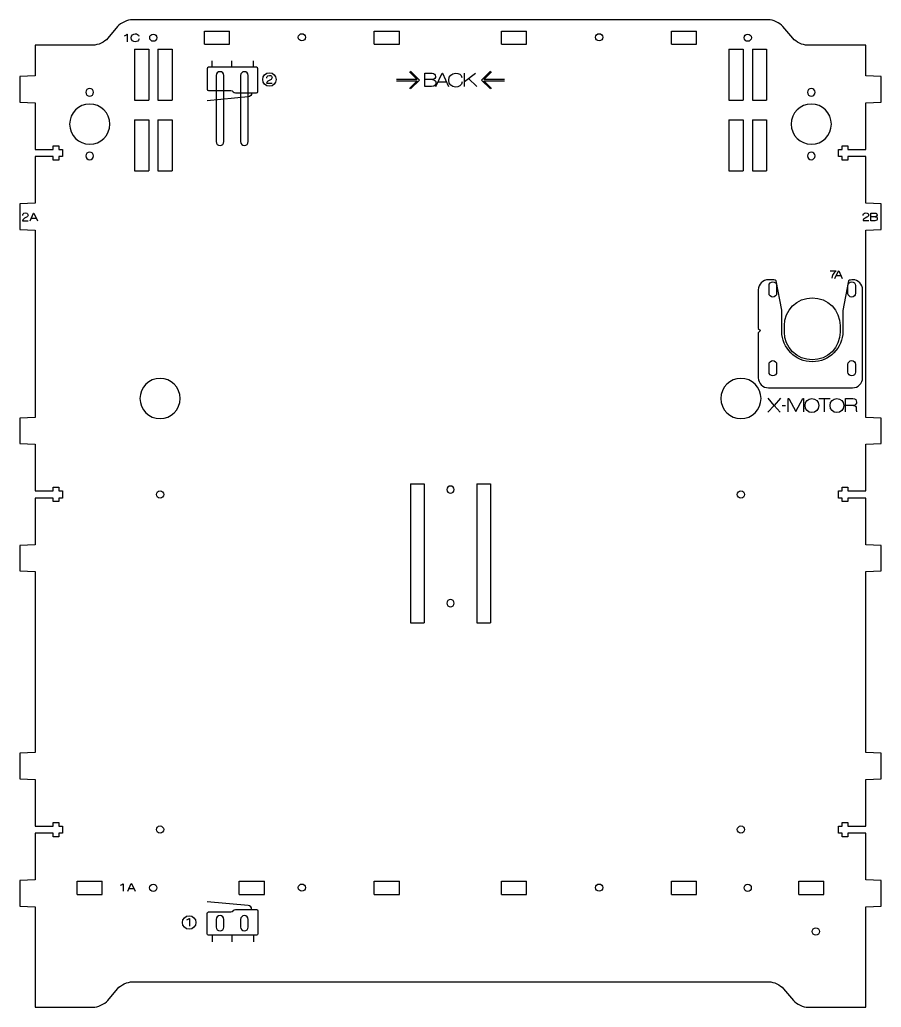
# Model space of a CAD drawing. Header units: millimetres. Extents: x -1166 to -93, y -857 to -63.
# Drawn here: x -465.6 to -127.2, y -856.7 to -468.6 of the extents above; entities that cross this region are included whole.
import ezdxf

# ---------------------------------------------------------------- set-up
doc = ezdxf.new("R2010")
doc.units = ezdxf.units.MM
doc.layers.add('CUTS', color=1, linetype='Continuous', true_color=0xff0000)
doc.layers.add('TEXT', color=5, linetype='Continuous', true_color=0x0000ff)

msp = doc.modelspace()

# ---------------------------------------------------------------- linework, layer by layer
at = {"layer": 'CUTS', "color": 1, "lineweight": 25, "true_color": 0xff0000}
for p, q in [((-393.08, -478.27), (-393.08, -473.07)), ((-393.08, -473.07), (-383.23, -473.07)), ((-383.23, -478.27), (-383.23, -473.07)), ((-326.32, -478.27), (-326.32, -473.07)), ((-326.32, -473.07), (-316.48, -473.07)), ((-316.48, -478.27), (-316.48, -473.07)), ((-276.32, -478.27), (-276.32, -473.07)), ((-276.32, -473.07), (-266.48, -473.07)), ((-266.48, -478.27), (-266.48, -473.07)), ((-209.54, -478.27), (-209.54, -473.07)), ((-209.54, -473.07), (-199.69, -473.07)), ((-199.69, -478.27), (-199.69, -473.07)), ((-420.53, -480.17), (-414.93, -480.17)), ((-420.53, -480.17), (-420.53, -500.17)), ((-414.93, -480.17), (-414.93, -500.17)), ((-411.33, -480.17), (-405.73, -480.17)), ((-411.33, -480.17), (-411.33, -500.17)), ((-405.73, -480.17), (-405.73, -500.17)), ((-393.08, -478.27), (-383.23, -478.27)), ((-326.32, -478.27), (-316.48, -478.27)), ((-276.32, -478.27), (-266.48, -478.27)), ((-209.54, -478.27), (-199.69, -478.27)), ((-186.99, -480.17), (-181.39, -480.17)), ((-186.99, -480.17), (-186.99, -500.17)), ((-181.39, -480.17), (-181.39, -500.17)), ((-177.79, -480.17), (-172.19, -480.17)), ((-177.79, -480.17), (-177.79, -500.17)), ((-172.19, -480.17), (-172.19, -500.17)), ((-420.53, -500.17), (-414.93, -500.17)), ((-411.33, -500.17), (-405.73, -500.17)), ((-186.99, -500.17), (-181.39, -500.17)), ((-177.79, -500.17), (-172.19, -500.17)), ((-420.53, -507.96), (-414.93, -507.96)), ((-420.53, -507.96), (-420.53, -527.96)), ((-414.93, -507.96), (-414.93, -527.96)), ((-411.33, -507.96), (-411.33, -527.96)), ((-411.33, -507.96), (-405.73, -507.96)), ((-405.73, -507.96), (-405.73, -527.96)), ((-186.99, -507.96), (-181.39, -507.96)), ((-186.99, -507.96), (-186.99, -527.96)), ((-181.39, -507.96), (-181.39, -527.96)), ((-177.79, -507.96), (-172.19, -507.96)), ((-177.79, -507.96), (-177.79, -527.96)), ((-172.19, -507.96), (-172.19, -527.96)), ((-420.53, -527.96), (-414.93, -527.96)), ((-411.33, -527.96), (-405.73, -527.96)), ((-186.99, -527.96), (-181.39, -527.96)), ((-177.79, -527.96), (-172.19, -527.96)), ((-312.09, -651.05), (-306.69, -651.05)), ((-312.09, -651.05), (-312.09, -705.63)), ((-306.69, -651.05), (-306.69, -705.63)), ((-286.09, -651.05), (-280.69, -651.05)), ((-286.09, -651.05), (-286.09, -705.63)), ((-280.69, -651.05), (-280.69, -705.63)), ((-312.09, -705.63), (-306.69, -705.63)), ((-286.09, -705.63), (-280.69, -705.63)), ((-443.09, -812.37), (-443.09, -807.17)), ((-443.09, -807.17), (-433.24, -807.17)), ((-433.24, -812.37), (-433.24, -807.17)), ((-379.37, -812.37), (-379.37, -807.17)), ((-379.37, -807.17), (-369.52, -807.17)), ((-369.52, -812.37), (-369.52, -807.17)), ((-326.32, -812.37), (-326.32, -807.17)), ((-326.32, -807.17), (-316.48, -807.17)), ((-316.48, -812.37), (-316.48, -807.17)), ((-276.32, -812.38), (-276.32, -807.18)), ((-276.32, -807.18), (-266.48, -807.18)), ((-266.48, -812.38), (-266.48, -807.18)), ((-209.55, -812.37), (-209.55, -807.17)), ((-209.55, -807.17), (-199.7, -807.17)), ((-199.7, -812.37), (-199.7, -807.17)), ((-159.55, -812.37), (-159.55, -807.17)), ((-159.55, -807.17), (-149.7, -807.17)), ((-149.7, -812.37), (-149.7, -807.17)), ((-443.09, -812.37), (-433.24, -812.37)), ((-379.37, -812.37), (-369.52, -812.37)), ((-326.32, -812.37), (-316.48, -812.37)), ((-276.32, -812.38), (-266.48, -812.38)), ((-209.55, -812.37), (-199.7, -812.37)), ((-159.55, -812.37), (-149.7, -812.37))]:
    msp.add_line(p, q, dxfattribs=at)
for points in [[(-171.6, -468.63), (-421.34, -468.63)], [(-427.16, -471.33), (-431.02, -475.92)], [(-161.92, -475.92), (-165.78, -471.33)], [(-436.83, -478.63), (-459.53, -478.63), (-459.53, -490.73), (-465.62, -490.98), (-465.62, -501.01), (-459.53, -501.26), (-459.53, -519.57), (-452.51, -519.57), (-452.51, -518.17), (-450.31, -518.17), (-450.31, -519.57), (-448.87, -519.57), (-448.87, -522.43), (-450.31, -522.43), (-450.31, -523.83), (-452.51, -523.83), (-452.51, -522.43), (-459.53, -522.43), (-459.53, -540.7), (-465.62, -540.95), (-465.62, -551.03), (-459.53, -551.28), (-459.53, -624.9), (-465.62, -625.15), (-465.62, -635.2), (-459.53, -635.45), (-459.53, -653.74), (-452.51, -653.74), (-452.51, -652.33), (-450.31, -652.33), (-450.31, -653.74), (-448.87, -653.74), (-448.87, -656.6), (-450.31, -656.6), (-450.31, -658), (-452.51, -658), (-452.51, -656.6), (-459.53, -656.6), (-459.53, -674.92), (-465.62, -675.17), (-465.62, -685.2), (-459.53, -685.45), (-459.53, -756.62), (-465.62, -756.87), (-465.62, -766.93), (-459.53, -767.18), (-459.53, -785.47), (-452.51, -785.47), (-452.51, -784.07), (-450.31, -784.07), (-450.31, -785.47), (-448.87, -785.47), (-448.87, -788.25), (-450.31, -788.25), (-450.31, -789.65), (-452.51, -789.65), (-452.51, -788.32), (-459.53, -788.32), (-459.53, -806.62), (-465.62, -806.87), (-465.62, -816.92), (-459.53, -817.17), (-459.53, -856.68), (-436.87, -856.68)], [(-133.25, -856.68), (-133.25, -817.17), (-127.16, -816.92), (-127.16, -806.87), (-133.25, -806.62), (-133.25, -788.32), (-140.26, -788.32), (-140.26, -789.65), (-142.46, -789.65), (-142.46, -788.25), (-143.91, -788.25), (-143.91, -785.47), (-142.46, -785.47), (-142.46, -784.07), (-140.26, -784.07), (-140.26, -785.47), (-133.25, -785.47), (-133.25, -767.18), (-127.16, -766.93), (-127.16, -756.87), (-133.25, -756.62), (-133.25, -685.45), (-127.16, -685.2), (-127.16, -675.17), (-133.25, -674.92), (-133.25, -656.6), (-140.26, -656.6), (-140.26, -658), (-142.46, -658), (-142.46, -656.6), (-143.91, -656.6), (-143.91, -653.74), (-142.46, -653.74), (-142.46, -652.33), (-140.26, -652.33), (-140.26, -653.74), (-133.25, -653.74), (-133.25, -635.45), (-127.16, -635.2), (-127.16, -625.15), (-133.25, -624.9), (-133.25, -551.28), (-127.16, -551.03), (-127.16, -540.95), (-133.25, -540.7), (-133.25, -522.43), (-140.26, -522.43), (-140.26, -523.83), (-142.46, -523.83), (-142.46, -522.43), (-143.91, -522.43), (-143.91, -519.57), (-142.46, -519.57), (-142.46, -518.17), (-140.26, -518.17), (-140.26, -519.57), (-133.25, -519.57), (-133.25, -501.26), (-127.16, -501.01), (-127.16, -490.98), (-133.25, -490.73), (-133.25, -478.63), (-156.11, -478.63)], [(-388.44, -490.53), (-388.44, -516.53)], [(-385.44, -516.53), (-385.44, -490.53), (-385.44, -490.53)], [(-378.84, -490.53), (-378.84, -516.53)], [(-375.84, -516.53), (-375.84, -490.53), (-375.84, -490.53)], [(-171.25, -576.08), (-171.25, -573.07)], [(-168.25, -573.07), (-168.25, -576.08), (-168.25, -576.08)], [(-140.25, -576.08), (-140.25, -573.07)], [(-137.25, -573.07), (-137.25, -576.08), (-137.25, -576.08)], [(-165.2, -591.33), (-165.2, -588.83)], [(-143.29, -588.83), (-143.29, -591.33), (-143.29, -591.33)], [(-171.25, -607.08), (-171.25, -604.07)], [(-168.25, -604.07), (-168.25, -607.08), (-168.25, -607.08)], [(-140.25, -607.08), (-140.25, -604.07)], [(-137.25, -604.07), (-137.25, -607.08), (-137.25, -607.08)], [(-388.44, -822.17), (-388.44, -825.17)], [(-385.44, -825.17), (-385.44, -822.17), (-385.44, -822.17)], [(-378.84, -822.17), (-378.84, -825.17)], [(-375.84, -825.17), (-375.84, -822.17), (-375.84, -822.17)], [(-431.06, -853.97), (-427.19, -849.38)], [(-421.38, -846.68), (-171.35, -846.68)], [(-165.54, -849.38), (-161.67, -853.97)], [(-155.86, -856.68), (-133.25, -856.68), (-133.25, -856.68)]]:
    msp.add_lwpolyline(points, dxfattribs=at)
for points in [[(-421.34, -468.63), (-423.29, -468.63), (-425.91, -469.84), (-427.16, -471.33)], [(-165.78, -471.33), (-167.03, -469.84), (-169.65, -468.63), (-171.6, -468.63)], [(-431.02, -475.92), (-432.27, -477.41), (-434.89, -478.63), (-436.83, -478.63)], [(-414.58, -475.67), (-414.58, -474.89), (-413.94, -474.25), (-413.16, -474.25)], [(-413.16, -477.1), (-413.94, -477.1), (-414.58, -476.46), (-414.58, -475.67)], [(-413.16, -474.25), (-412.37, -474.25), (-411.73, -474.89), (-411.73, -475.67)], [(-411.73, -475.67), (-411.73, -476.46), (-412.37, -477.1), (-413.16, -477.1)], [(-356.19, -475.53), (-356.19, -474.74), (-355.55, -474.1), (-354.77, -474.1)], [(-354.77, -476.95), (-355.55, -476.95), (-356.19, -476.32), (-356.19, -475.53)], [(-354.77, -474.1), (-353.98, -474.1), (-353.34, -474.74), (-353.34, -475.53)], [(-353.34, -475.53), (-353.34, -476.32), (-353.98, -476.95), (-354.77, -476.95)], [(-239.41, -475.53), (-239.41, -474.74), (-238.77, -474.1), (-237.99, -474.1)], [(-237.99, -476.95), (-238.77, -476.95), (-239.41, -476.32), (-239.41, -475.53)], [(-237.99, -474.1), (-237.2, -474.1), (-236.56, -474.74), (-236.56, -475.53)], [(-236.56, -475.53), (-236.56, -476.32), (-237.2, -476.95), (-237.99, -476.95)], [(-181.04, -475.67), (-181.04, -474.88), (-180.41, -474.25), (-179.62, -474.25)], [(-179.62, -477.09), (-180.41, -477.09), (-181.04, -476.46), (-181.04, -475.67)], [(-179.62, -474.25), (-178.83, -474.25), (-178.19, -474.88), (-178.19, -475.67)], [(-178.19, -475.67), (-178.19, -476.46), (-178.83, -477.09), (-179.62, -477.09)], [(-156.11, -478.63), (-158.05, -478.63), (-160.67, -477.41), (-161.92, -475.92)], [(-386.94, -489.03), (-387.77, -489.03), (-388.44, -489.7), (-388.44, -490.53)], [(-385.44, -490.53), (-385.44, -489.7), (-386.11, -489.03), (-386.94, -489.03)], [(-377.34, -489.03), (-378.17, -489.03), (-378.84, -489.7), (-378.84, -490.53)], [(-375.84, -490.53), (-375.84, -489.7), (-376.51, -489.03), (-377.34, -489.03)], [(-438.14, -495.65), (-438.97, -495.65), (-439.64, -496.32), (-439.64, -497.15)], [(-436.64, -497.15), (-436.64, -496.32), (-437.31, -495.65), (-438.14, -495.65)], [(-154.64, -495.65), (-155.47, -495.65), (-156.14, -496.32), (-156.14, -497.15)], [(-153.14, -497.15), (-153.14, -496.32), (-153.81, -495.65), (-154.64, -495.65)], [(-439.64, -497.15), (-439.64, -497.98), (-438.97, -498.65), (-438.14, -498.65)], [(-438.14, -498.65), (-437.31, -498.65), (-436.64, -497.98), (-436.64, -497.15)], [(-156.14, -497.15), (-156.14, -497.98), (-155.47, -498.65), (-154.64, -498.65)], [(-154.64, -498.65), (-153.81, -498.65), (-153.14, -497.98), (-153.14, -497.15)], [(-438.14, -501.75), (-442.5, -501.75), (-446.04, -505.29), (-446.04, -509.65)], [(-430.24, -509.65), (-430.24, -505.29), (-433.77, -501.75), (-438.14, -501.75)], [(-154.64, -501.75), (-159, -501.75), (-162.54, -505.29), (-162.54, -509.65)], [(-146.74, -509.65), (-146.74, -505.29), (-150.27, -501.75), (-154.64, -501.75)], [(-446.04, -509.65), (-446.04, -514.01), (-442.5, -517.55), (-438.14, -517.55)], [(-438.14, -517.55), (-433.77, -517.55), (-430.24, -514.02), (-430.24, -509.65)], [(-162.54, -509.65), (-162.54, -514.01), (-159, -517.55), (-154.64, -517.55)], [(-154.64, -517.55), (-150.27, -517.55), (-146.74, -514.02), (-146.74, -509.65)], [(-388.44, -516.53), (-388.44, -517.36), (-387.77, -518.03), (-386.94, -518.03)], [(-386.94, -518.03), (-386.11, -518.03), (-385.44, -517.36), (-385.44, -516.53)], [(-378.84, -516.53), (-378.84, -517.36), (-378.17, -518.03), (-377.34, -518.03)], [(-377.34, -518.03), (-376.51, -518.03), (-375.84, -517.36), (-375.84, -516.53)], [(-438.14, -520.65), (-438.97, -520.65), (-439.64, -521.32), (-439.64, -522.15)], [(-439.64, -522.15), (-439.64, -522.98), (-438.97, -523.65), (-438.14, -523.65)], [(-436.64, -522.15), (-436.64, -521.32), (-437.31, -520.65), (-438.14, -520.65)], [(-438.14, -523.65), (-437.31, -523.65), (-436.64, -522.98), (-436.64, -522.15)], [(-154.64, -520.65), (-155.47, -520.65), (-156.14, -521.32), (-156.14, -522.15)], [(-156.14, -522.15), (-156.14, -522.98), (-155.47, -523.65), (-154.64, -523.65)], [(-153.14, -522.15), (-153.14, -521.32), (-153.81, -520.65), (-154.64, -520.65)], [(-154.64, -523.65), (-153.81, -523.65), (-153.14, -522.98), (-153.14, -522.15)], [(-171.25, -573.07), (-171.25, -572.24), (-170.57, -571.57), (-169.75, -571.57)], [(-169.75, -571.57), (-168.92, -571.57), (-168.25, -572.24), (-168.25, -573.07)], [(-140.25, -573.07), (-140.25, -572.24), (-139.57, -571.57), (-138.75, -571.57)], [(-138.75, -571.57), (-137.92, -571.57), (-137.25, -572.24), (-137.25, -573.07)], [(-169.75, -577.58), (-170.57, -577.58), (-171.25, -576.91), (-171.25, -576.08)], [(-168.25, -576.08), (-168.25, -576.91), (-168.92, -577.58), (-169.75, -577.58)], [(-165.2, -588.83), (-165.2, -582.78), (-160.29, -577.88), (-154.25, -577.88)], [(-154.25, -577.88), (-148.2, -577.88), (-143.29, -582.78), (-143.29, -588.83)], [(-138.75, -577.58), (-139.57, -577.58), (-140.25, -576.91), (-140.25, -576.08)], [(-137.25, -576.08), (-137.25, -576.91), (-137.92, -577.58), (-138.75, -577.58)], [(-154.25, -602.28), (-160.29, -602.28), (-165.2, -597.38), (-165.2, -591.33)], [(-143.29, -591.33), (-143.29, -597.38), (-148.2, -602.28), (-154.25, -602.28)], [(-171.25, -604.07), (-171.25, -603.24), (-170.57, -602.57), (-169.75, -602.57)], [(-169.75, -602.57), (-168.92, -602.57), (-168.25, -603.24), (-168.25, -604.07)], [(-140.25, -604.07), (-140.25, -603.24), (-139.57, -602.57), (-138.75, -602.57)], [(-138.75, -602.57), (-137.92, -602.57), (-137.25, -603.24), (-137.25, -604.07)], [(-169.75, -608.58), (-170.57, -608.58), (-171.25, -607.91), (-171.25, -607.08)], [(-168.25, -607.08), (-168.25, -607.91), (-168.92, -608.58), (-169.75, -608.58)], [(-138.75, -608.58), (-139.57, -608.58), (-140.25, -607.91), (-140.25, -607.08)], [(-137.25, -607.08), (-137.25, -607.91), (-137.92, -608.58), (-138.75, -608.58)], [(-410.49, -609.56), (-414.86, -609.56), (-418.39, -613.1), (-418.39, -617.46)], [(-402.59, -617.46), (-402.59, -613.1), (-406.13, -609.56), (-410.49, -609.56)], [(-182.28, -609.56), (-186.65, -609.56), (-190.18, -613.1), (-190.18, -617.46)], [(-174.38, -617.46), (-174.38, -613.1), (-177.92, -609.56), (-182.28, -609.56)], [(-418.39, -617.46), (-418.39, -621.82), (-414.86, -625.36), (-410.49, -625.36)], [(-410.49, -625.36), (-406.13, -625.36), (-402.59, -621.82), (-402.59, -617.46)], [(-190.18, -617.46), (-190.18, -621.82), (-186.65, -625.36), (-182.28, -625.36)], [(-182.28, -625.36), (-177.92, -625.36), (-174.38, -621.82), (-174.38, -617.46)], [(-296.39, -651.85), (-297.18, -651.85), (-297.81, -652.48), (-297.81, -653.27)], [(-294.96, -653.27), (-294.96, -652.48), (-295.6, -651.85), (-296.39, -651.85)], [(-411.92, -655.17), (-411.92, -654.38), (-411.28, -653.74), (-410.49, -653.74)], [(-410.49, -656.59), (-411.28, -656.59), (-411.92, -655.95), (-411.92, -655.17)], [(-410.49, -653.74), (-409.71, -653.74), (-409.07, -654.38), (-409.07, -655.17)], [(-409.07, -655.17), (-409.07, -655.95), (-409.71, -656.59), (-410.49, -656.59)], [(-297.81, -653.27), (-297.81, -654.06), (-297.18, -654.7), (-296.39, -654.7)], [(-296.39, -654.7), (-295.6, -654.7), (-294.96, -654.06), (-294.96, -653.27)], [(-183.71, -655.17), (-183.71, -654.38), (-183.07, -653.74), (-182.28, -653.74)], [(-182.28, -656.59), (-183.07, -656.59), (-183.71, -655.95), (-183.71, -655.17)], [(-182.28, -653.74), (-181.5, -653.74), (-180.86, -654.38), (-180.86, -655.17)], [(-180.86, -655.17), (-180.86, -655.95), (-181.5, -656.59), (-182.28, -656.59)], [(-296.39, -696.48), (-297.18, -696.48), (-297.81, -697.12), (-297.81, -697.91)], [(-297.81, -697.91), (-297.81, -698.7), (-297.18, -699.33), (-296.39, -699.33)], [(-294.96, -697.91), (-294.96, -697.12), (-295.6, -696.48), (-296.39, -696.48)], [(-296.39, -699.33), (-295.6, -699.33), (-294.96, -698.7), (-294.96, -697.91)], [(-411.92, -786.86), (-411.92, -786.07), (-411.28, -785.44), (-410.49, -785.44)], [(-410.49, -788.29), (-411.28, -788.29), (-411.92, -787.65), (-411.92, -786.86)], [(-410.49, -785.44), (-409.71, -785.44), (-409.07, -786.07), (-409.07, -786.86)], [(-409.07, -786.86), (-409.07, -787.65), (-409.71, -788.29), (-410.49, -788.29)], [(-183.71, -786.86), (-183.71, -786.07), (-183.07, -785.44), (-182.28, -785.44)], [(-182.28, -788.29), (-183.07, -788.29), (-183.71, -787.65), (-183.71, -786.86)], [(-182.28, -785.44), (-181.5, -785.44), (-180.86, -786.07), (-180.86, -786.86)], [(-180.86, -786.86), (-180.86, -787.65), (-181.5, -788.29), (-182.28, -788.29)], [(-414.59, -809.77), (-414.59, -808.99), (-413.96, -808.35), (-413.17, -808.35)], [(-413.17, -811.2), (-413.96, -811.2), (-414.59, -810.56), (-414.59, -809.77)], [(-413.17, -808.35), (-412.38, -808.35), (-411.74, -808.99), (-411.74, -809.77)], [(-411.74, -809.77), (-411.74, -810.56), (-412.38, -811.2), (-413.17, -811.2)], [(-356.19, -809.68), (-356.19, -808.89), (-355.55, -808.25), (-354.77, -808.25)], [(-354.77, -811.1), (-355.55, -811.1), (-356.19, -810.46), (-356.19, -809.68)], [(-354.77, -808.25), (-353.98, -808.25), (-353.34, -808.89), (-353.34, -809.68)], [(-353.34, -809.68), (-353.34, -810.46), (-353.98, -811.1), (-354.77, -811.1)], [(-239.41, -809.68), (-239.41, -808.89), (-238.77, -808.25), (-237.99, -808.25)], [(-237.99, -811.1), (-238.77, -811.1), (-239.41, -810.46), (-239.41, -809.68)], [(-237.99, -808.25), (-237.2, -808.25), (-236.56, -808.89), (-236.56, -809.68)], [(-236.56, -809.68), (-236.56, -810.46), (-237.2, -811.1), (-237.99, -811.1)], [(-181.05, -809.77), (-181.05, -808.99), (-180.41, -808.35), (-179.63, -808.35)], [(-179.63, -811.2), (-180.41, -811.2), (-181.05, -810.56), (-181.05, -809.77)], [(-179.63, -808.35), (-178.84, -808.35), (-178.2, -808.99), (-178.2, -809.77)], [(-178.2, -809.77), (-178.2, -810.56), (-178.84, -811.2), (-179.63, -811.2)], [(-386.94, -820.67), (-387.77, -820.67), (-388.44, -821.34), (-388.44, -822.17)], [(-385.44, -822.17), (-385.44, -821.34), (-386.11, -820.67), (-386.94, -820.67)], [(-377.34, -820.67), (-378.17, -820.67), (-378.84, -821.34), (-378.84, -822.17)], [(-375.84, -822.17), (-375.84, -821.34), (-376.51, -820.67), (-377.34, -820.67)], [(-388.44, -825.17), (-388.44, -826), (-387.77, -826.67), (-386.94, -826.67)], [(-386.94, -826.67), (-386.11, -826.67), (-385.44, -826), (-385.44, -825.17)], [(-378.84, -825.17), (-378.84, -826), (-378.17, -826.67), (-377.34, -826.67)], [(-377.34, -826.67), (-376.51, -826.67), (-375.84, -826), (-375.84, -825.17)], [(-154.29, -826.9), (-154.29, -826.11), (-153.66, -825.48), (-152.87, -825.48)], [(-152.87, -825.48), (-152.08, -825.48), (-151.45, -826.11), (-151.45, -826.9)], [(-152.87, -828.33), (-153.66, -828.33), (-154.29, -827.69), (-154.29, -826.9)], [(-151.45, -826.9), (-151.45, -827.69), (-152.08, -828.33), (-152.87, -828.33)], [(-427.19, -849.38), (-425.94, -847.89), (-423.33, -846.68), (-421.38, -846.68)], [(-171.35, -846.68), (-169.4, -846.68), (-166.79, -847.89), (-165.54, -849.38)], [(-436.87, -856.68), (-434.92, -856.68), (-432.31, -855.46), (-431.06, -853.97)], [(-161.67, -853.97), (-160.42, -855.46), (-157.81, -856.68), (-155.86, -856.68)]]:
    msp.add_open_spline(points, degree=3, dxfattribs=at)
at = {"layer": 'TEXT', "color": 5, "lineweight": 25, "true_color": 0x0000ff}
for points in [[(-423.57, -474.33), (-423.46, -474.33), (-423.46, -477.31)], [(-390.03, -487.32), (-390.03, -484.72)], [(-382.36, -487.32), (-382.36, -484.72)], [(-373.81, -487.32), (-373.81, -484.72)], [(-392.04, -487.89), (-392.04, -495.86), (-392.04, -495.86)], [(-372.67, -487.32), (-391.47, -487.32)], [(-372.11, -496.84), (-372.11, -487.89)], [(-312.09, -488.89), (-308.61, -492.36), (-312.09, -495.84)], [(-280.71, -495.84), (-284.19, -492.37), (-280.71, -488.89)], [(-367.14, -492.23), (-367.86, -492.6)], [(-312.46, -489.13), (-309.47, -492.11), (-317.65, -492.11)], [(-317.65, -492.62), (-309.47, -492.62), (-312.47, -495.62)], [(-306.49, -489.64), (-303.65, -489.64)], [(-303.84, -494.85), (-306.49, -494.85), (-306.49, -489.64), (-306.49, -489.64)], [(-303.41, -492.12), (-306.49, -492.12)], [(-303.41, -492.12), (-303.41, -492.13)], [(-302.09, -494.85), (-299.7, -489.64), (-299.51, -489.64), (-297.11, -494.85)], [(-290.87, -492.91), (-286.58, -489.64)], [(-290.87, -494.85), (-290.87, -489.64)], [(-289.29, -491.7), (-286.1, -494.85)], [(-275.15, -492.12), (-283.33, -492.12), (-280.33, -489.11)], [(-280.34, -495.61), (-283.33, -492.62), (-275.15, -492.62)], [(-391.47, -496.42), (-382.65, -496.42)], [(-368.64, -493.54), (-366.42, -493.54)], [(-297.91, -493.13), (-301.31, -493.13)], [(-375.85, -498.93), (-392.03, -500.46)], [(-381.77, -496.89), (-381.73, -496.94)], [(-380.84, -497.4), (-372.67, -497.4)], [(-463, -546.27), (-463.72, -546.64)], [(-461.55, -547.68), (-460.16, -544.66), (-460.05, -544.66), (-458.66, -547.68)], [(-459.12, -546.68), (-461.1, -546.68)], [(-132.8, -546.24), (-133.52, -546.61)], [(-131.27, -544.62), (-129.63, -544.62)], [(-129.74, -547.64), (-131.27, -547.64), (-131.27, -544.62), (-131.27, -544.62)], [(-129.48, -546.06), (-131.27, -546.05)], [(-129.48, -546.05), (-129.48, -546.06)], [(-464.5, -547.58), (-462.28, -547.58)], [(-134.3, -547.55), (-132.08, -547.55)], [(-147.17, -567.25), (-145.06, -567.25), (-145.06, -567.36)], [(-145.38, -570.29), (-143.99, -567.27), (-143.88, -567.27), (-142.49, -570.29)], [(-142.95, -569.29), (-144.93, -569.29)], [(-170.21, -570.78), (-171.47, -570.78)], [(-166.22, -591.03), (-166.21, -582.8), (-168.45, -571.19)], [(-139.99, -571.19), (-142.22, -582.82), (-142.22, -591.03)], [(-175.47, -574.78), (-175.47, -589.91), (-174.58, -590.79), (-175.47, -591.68), (-175.47, -609.28), (-175.47, -609.28)], [(-134.47, -609.28), (-134.47, -574.78)], [(-171.47, -613.28), (-138.47, -613.28)], [(-171.65, -622.84), (-169.22, -620.18), (-171.56, -617.39)], [(-166.79, -617.39), (-169.22, -620.18)], [(-166.9, -622.84), (-169.22, -620.18)], [(-166.13, -620.23), (-164.73, -620.23)], [(-163.67, -622.72), (-163.67, -617.51), (-163.43, -617.51), (-160.69, -622.57), (-160.68, -622.57), (-157.95, -617.51), (-157.71, -617.51), (-157.71, -622.72)], [(-151.67, -617.51), (-147.17, -617.51)], [(-149.41, -622.72), (-149.41, -617.51)], [(-141.18, -622.72), (-141.18, -617.51), (-138.31, -617.51)], [(-138.12, -620.19), (-141.18, -620.2)], [(-138.11, -620.17), (-138.12, -620.19)], [(-425.04, -808.12), (-424.93, -808.12), (-424.93, -811.1)], [(-423.21, -811.12), (-421.82, -808.1), (-421.71, -808.1), (-420.32, -811.12)], [(-420.78, -810.12), (-422.75, -810.12)], [(-375.84, -816.72), (-392.03, -815.19)], [(-381.76, -818.77), (-381.73, -818.72)], [(-380.84, -818.25), (-372.67, -818.25)], [(-399.06, -821.8), (-398.95, -821.8), (-398.95, -824.78)], [(-392.03, -827.76), (-392.03, -819.8), (-392.03, -819.8)], [(-391.47, -819.23), (-382.65, -819.23)], [(-372.11, -818.82), (-372.11, -827.76)], [(-372.67, -828.33), (-391.47, -828.33)], [(-390.03, -828.33), (-390.03, -830.94)], [(-382.36, -828.33), (-382.36, -830.94)], [(-373.81, -828.33), (-373.81, -830.94)]]:
    msp.add_lwpolyline(points, dxfattribs=at)
for points in [[(-424.51, -474.89), (-424.05, -474.78), (-423.75, -474.54), (-423.57, -474.33)], [(-421.82, -475.73), (-421.82, -474.73), (-421.12, -474.15), (-420.25, -474.15)], [(-420.25, -477.31), (-421.12, -477.31), (-421.82, -476.73), (-421.82, -475.73)], [(-420.25, -474.15), (-419.54, -474.15), (-418.97, -474.44), (-418.81, -475.1)], [(-418.74, -476.09), (-418.83, -476.9), (-419.56, -477.31), (-420.25, -477.31)], [(-391.47, -487.32), (-391.78, -487.32), (-392.04, -487.58), (-392.04, -487.89)], [(-372.11, -487.89), (-372.11, -487.58), (-372.36, -487.32), (-372.67, -487.32)], [(-370.18, -492.11), (-370.18, -490.65), (-369, -489.46), (-367.53, -489.46)], [(-367.53, -494.77), (-369, -494.77), (-370.18, -493.58), (-370.18, -492.11)], [(-367.86, -492.6), (-368.4, -492.92), (-368.63, -493.09), (-368.64, -493.54)], [(-368.57, -491.55), (-368.57, -491.23), (-368.57, -490.49), (-367.52, -490.49)], [(-367.53, -489.46), (-366.06, -489.46), (-364.87, -490.65), (-364.87, -492.11)], [(-364.87, -492.11), (-364.87, -493.58), (-366.06, -494.77), (-367.53, -494.77)], [(-367.52, -490.49), (-366.68, -490.49), (-366.51, -491.04), (-366.51, -491.33)], [(-366.51, -491.33), (-366.51, -491.76), (-366.77, -492.01), (-367.14, -492.23)], [(-303.65, -489.64), (-302.83, -489.64), (-302.25, -490.09), (-302.25, -490.93)], [(-302.25, -490.93), (-302.25, -491.55), (-302.79, -492.13), (-303.41, -492.12)], [(-303.41, -492.13), (-302.73, -492.16), (-302.09, -492.53), (-302.09, -493.44)], [(-297.09, -492.36), (-297.09, -490.64), (-295.88, -489.64), (-294.39, -489.64)], [(-294.39, -495.09), (-295.88, -495.09), (-297.09, -494.09), (-297.09, -492.36)], [(-294.39, -489.64), (-293.15, -489.64), (-292.17, -490.15), (-291.9, -491.28)], [(-392.04, -495.86), (-392.04, -496.17), (-391.78, -496.42), (-391.47, -496.42)], [(-382.65, -496.42), (-382.34, -496.42), (-381.94, -496.63), (-381.77, -496.89)], [(-302.09, -493.44), (-302.09, -494.04), (-302.48, -494.85), (-303.84, -494.85)], [(-291.77, -492.99), (-291.93, -494.39), (-293.18, -495.09), (-294.39, -495.09)], [(-381.73, -496.94), (-381.55, -497.2), (-381.16, -497.4), (-380.84, -497.4)], [(-374.55, -497.44), (-374.48, -498.23), (-375.06, -498.86), (-375.85, -498.93)], [(-372.67, -497.4), (-372.36, -497.4), (-372.11, -497.15), (-372.11, -496.84)], [(-463.72, -546.64), (-464.27, -546.96), (-464.49, -547.14), (-464.5, -547.58)], [(-464.44, -545.59), (-464.44, -545.27), (-464.43, -544.53), (-463.38, -544.53)], [(-463.38, -544.53), (-462.54, -544.53), (-462.37, -545.08), (-462.37, -545.37)], [(-462.37, -545.37), (-462.37, -545.81), (-462.63, -546.06), (-463, -546.27)], [(-133.52, -546.61), (-134.07, -546.93), (-134.29, -547.11), (-134.3, -547.55)], [(-134.23, -545.56), (-134.23, -545.24), (-134.23, -544.5), (-133.18, -544.5)], [(-133.18, -544.5), (-132.34, -544.5), (-132.17, -545.05), (-132.17, -545.34)], [(-132.17, -545.34), (-132.17, -545.78), (-132.43, -546.03), (-132.8, -546.24)], [(-128.72, -546.82), (-128.72, -547.17), (-128.94, -547.64), (-129.74, -547.64)], [(-129.63, -544.62), (-129.15, -544.62), (-128.81, -544.87), (-128.81, -545.37)], [(-128.81, -545.37), (-128.81, -545.72), (-129.13, -546.06), (-129.48, -546.05)], [(-129.48, -546.06), (-129.09, -546.08), (-128.72, -546.29), (-128.72, -546.82)], [(-145.06, -567.36), (-146.04, -568.22), (-146.49, -569.21), (-146.54, -570.23)], [(-171.47, -570.78), (-173.68, -570.78), (-175.47, -572.57), (-175.47, -574.78)], [(-168.45, -571.19), (-168.98, -570.93), (-169.58, -570.78), (-170.21, -570.78)], [(-138.34, -570.78), (-138.93, -570.8), (-139.49, -570.94), (-139.99, -571.19)], [(-134.47, -574.78), (-134.47, -572.61), (-136.19, -570.85), (-138.34, -570.78)], [(-154.22, -603.03), (-160.84, -603.03), (-166.22, -597.65), (-166.22, -591.03)], [(-142.22, -591.03), (-142.22, -597.65), (-147.59, -603.03), (-154.22, -603.03)], [(-175.47, -609.28), (-175.47, -611.49), (-173.68, -613.28), (-171.47, -613.28)], [(-138.47, -613.28), (-136.26, -613.28), (-134.47, -611.49), (-134.47, -609.28)], [(-157.07, -620.23), (-157.07, -618.51), (-155.86, -617.51), (-154.37, -617.51)], [(-154.37, -622.95), (-155.86, -622.95), (-157.07, -621.95), (-157.07, -620.23)], [(-154.37, -617.51), (-152.88, -617.51), (-151.67, -618.51), (-151.67, -620.23)], [(-151.67, -620.23), (-151.67, -621.95), (-152.88, -622.95), (-154.37, -622.95)], [(-147.26, -620.23), (-147.26, -618.51), (-146.05, -617.51), (-144.56, -617.51)], [(-144.56, -622.95), (-146.05, -622.95), (-147.26, -621.95), (-147.26, -620.23)], [(-144.56, -617.51), (-143.07, -617.51), (-141.86, -618.51), (-141.86, -620.23)], [(-141.86, -620.23), (-141.86, -621.95), (-143.07, -622.95), (-144.56, -622.95)], [(-138.31, -617.51), (-137.27, -617.51), (-136.87, -618.01), (-136.87, -618.93)], [(-138.12, -620.19), (-137.32, -620.2), (-136.97, -620.57), (-136.97, -621.28)], [(-136.87, -618.93), (-136.87, -619.43), (-137.21, -620.12), (-138.11, -620.17)], [(-136.97, -621.28), (-136.97, -621.47), (-136.95, -622.51), (-136.85, -622.72)], [(-425.98, -808.68), (-425.52, -808.57), (-425.22, -808.33), (-425.04, -808.12)], [(-382.65, -819.23), (-382.34, -819.23), (-381.94, -819.02), (-381.76, -818.77)], [(-381.73, -818.72), (-381.55, -818.46), (-381.15, -818.25), (-380.84, -818.25)], [(-374.55, -818.21), (-374.48, -817.42), (-375.06, -816.8), (-375.84, -816.72)], [(-372.67, -818.25), (-372.36, -818.25), (-372.11, -818.5), (-372.11, -818.82)], [(-401.71, -823.39), (-401.71, -821.92), (-400.52, -820.73), (-399.05, -820.73)], [(-400, -822.36), (-399.54, -822.25), (-399.24, -822.01), (-399.06, -821.8)], [(-399.05, -820.73), (-397.58, -820.73), (-396.39, -821.92), (-396.39, -823.39)], [(-392.03, -819.8), (-392.03, -819.48), (-391.78, -819.23), (-391.47, -819.23)], [(-399.05, -826.05), (-400.52, -826.05), (-401.71, -824.86), (-401.71, -823.39)], [(-396.39, -823.39), (-396.39, -824.86), (-397.58, -826.05), (-399.05, -826.05)], [(-391.47, -828.33), (-391.78, -828.33), (-392.03, -828.08), (-392.03, -827.76)], [(-372.11, -827.76), (-372.11, -828.08), (-372.36, -828.33), (-372.67, -828.33)]]:
    msp.add_open_spline(points, degree=3, dxfattribs=at)

doc.saveas('drawing.dxf')
